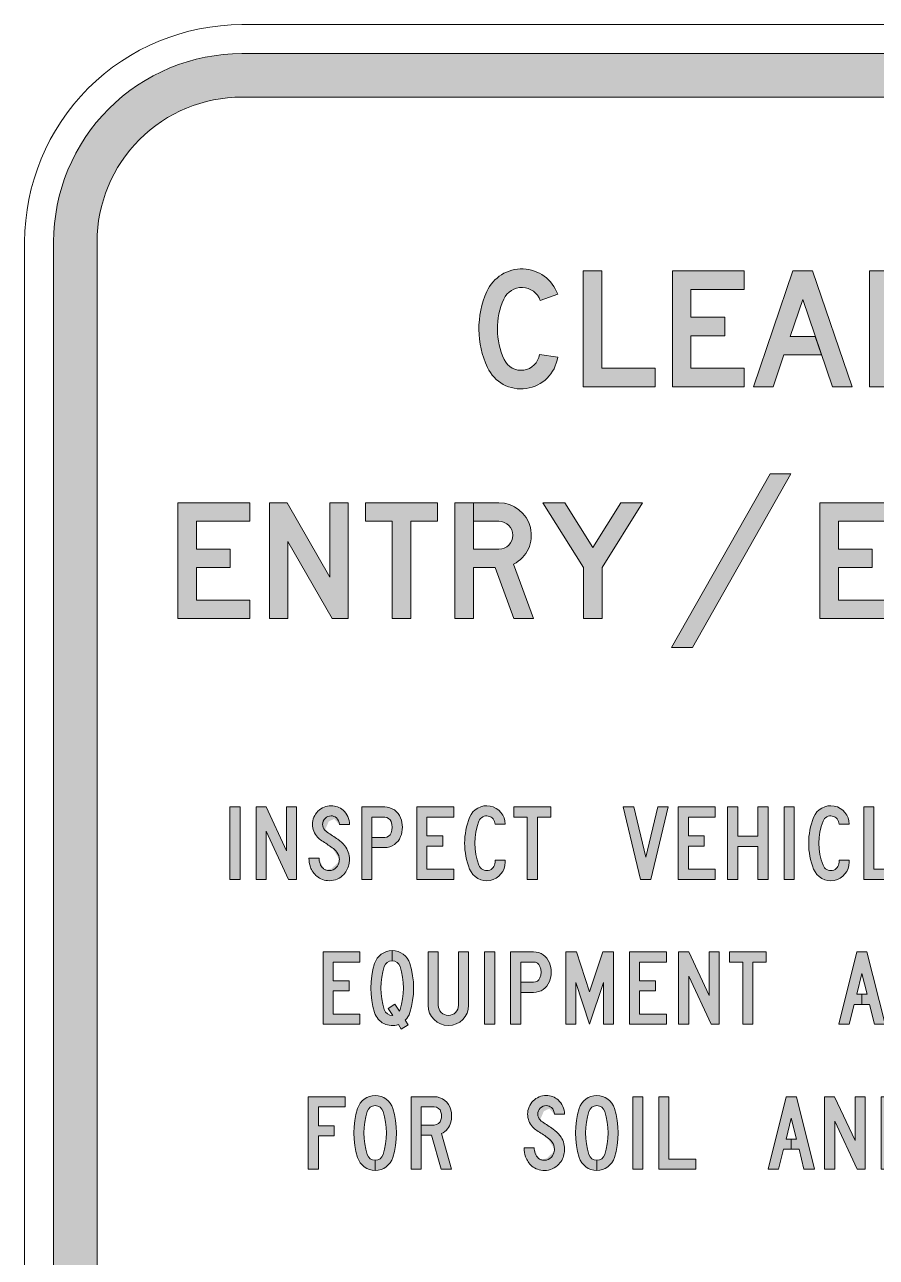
# Model space of a CAD drawing. Header units: millimetres. Extents: x 270 to 330, y -6.8 to 80.
# Drawn here: x 270 to 299.4, y 37.46 to 80 of the extents above; entities that cross this region are included whole.
import ezdxf

# ---------------------------------------------------------------- set-up
doc = ezdxf.new("R2010")
doc.units = ezdxf.units.MM
doc.layers.add('CNSTRN', color=2, linetype='Continuous')
doc.layers.add('GSBWFILL', color=7, linetype='Continuous', lineweight=0)
doc.layers.add('GSDIMS', color=7, linetype='Continuous', lineweight=0)

# ---------------------------------------------------------------- blocks, each defined once
blk = doc.blocks.new('*U232')
at = {"layer": 'GSBWFILL', "transparency": 33554687}
blk.add_hatch(color=256, dxfattribs=at).paths.add_polyline_path([(-224.85, -390), (225, -390, 0.4142136), (290, -325), (290, 325, 0.4142136), (225, 390), (-225, 390, 0.4142136), (-290, 325), (-290, -325, 0.4142136), (-225, -390), (-225, -375, -0.4142136), (-275, -325), (-275, 325, -0.4142136), (-225, 375), (225, 375, -0.4142136), (275, 325), (275, -325, -0.4142136), (225, -375), (-224.85, -375)])
at = {"layer": 'GSBWFILL', "linetype": 'Continuous', "transparency": 33554687}
for points in [[(-225, -400), (225, -400, 0.4142136), (300, -325), (300, 325, 0.4142136), (225, 400), (-225, 400, 0.4142136), (-300, 325), (-300, -325, 0.4142136), (-225, -400)], [(-224.85, -390), (225, -390, 0.4142136), (290, -325), (290, 325, 0.4142136), (225, 390), (-225, 390, 0.4142136), (-290, 325), (-290, -325, 0.4142136), (-225, -390), (-225, -375, -0.4142136), (-275, -325), (-275, 325, -0.4142136), (-225, 375), (225, 375, -0.4142136), (275, 325), (275, -325, -0.4142136), (225, -375), (-224.85, -375), (-224.85, -390)]]:
    blk.add_lwpolyline(points, format="xyb", close=True, dxfattribs=at)
blk = doc.blocks.new('*U3')
at = {"layer": 'GSBWFILL', "linetype": 'Continuous'}
blk.add_hatch(color=256, dxfattribs=at).paths.add_polyline_path([(13.7, 164.4, 0.216677), (14.6, 33.6, 0.744414), (136, 51), (104.4, 55.8, -0.744414), (43.7, 47.1, -0.216677), (42.9, 151.4, -0.674012), (105.9, 149.1), (136, 160.1, 0.674012)])
at = {"layer": 'GSBWFILL'}
blk.add_lwpolyline([(136, 51, -0.744414), (14.6, 33.6, -0.216677), (13.7, 164.4, -0.674012), (136, 160.1), (105.9, 149.1, 0.674012), (42.9, 151.4, 0.216677), (43.7, 47.1, 0.744414), (104.4, 55.8)], format="xyb", close=True, dxfattribs=at)
blk = doc.blocks.new('*U4')
at = {"layer": 'GSBWFILL', "linetype": 'Continuous'}
blk.add_hatch(color=256, dxfattribs=at).paths.add_polyline_path([(32, 32), (124, 32), (124, 0), (0, 0), (0, 200), (32, 200)])
at = {"layer": 'GSBWFILL'}
blk.add_lwpolyline([(32, 32), (124, 32), (124, 0), (0, 0), (0, 200), (32, 200)], close=True, dxfattribs=at)
blk = doc.blocks.new('*U5')
at = {"layer": 'GSBWFILL', "linetype": 'Continuous'}
blk.add_hatch(color=256, dxfattribs=at).paths.add_polyline_path([(124, 168), (32, 168), (32, 120), (90.2, 120), (90.2, 88), (32, 88), (32, 32), (124, 32), (124, 0), (0, 0), (0, 200), (124, 200)])
at = {"layer": 'GSBWFILL'}
blk.add_lwpolyline([(124, 168), (32, 168), (32, 120), (90.2, 120), (90.2, 88), (32, 88), (32, 32), (124, 32), (124, 0), (0, 0), (0, 200), (124, 200)], close=True, dxfattribs=at)
blk = doc.blocks.new('*U6')
at = {"layer": 'GSBWFILL', "linetype": 'Continuous'}
blk.add_hatch(color=256, dxfattribs=at).paths.add_polyline_path([(0, 0), (68, 200), (102, 200), (170, 0), (136.2, 0), (85, 150.6), (63.4, 87), (106.6, 87), (117.5, 55), (52.5, 55), (33.8, 0)])
at = {"layer": 'GSBWFILL'}
blk.add_lwpolyline([(0, 0), (68, 200), (102, 200), (170, 0), (136.2, 0), (85, 150.6), (63.4, 87), (106.6, 87), (117.5, 55), (52.5, 55), (33.8, 0)], close=True, dxfattribs=at)
blk = doc.blocks.new('*U7')
at = {"layer": 'GSBWFILL', "linetype": 'Continuous'}
blk.add_hatch(color=256, dxfattribs=at).paths.add_polyline_path([(32, 133), (108, 0), (136, 0), (136, 200), (104, 200), (104, 71.5), (30.6, 200), (0, 200), (0, 0), (32, 0)])
at = {"layer": 'GSBWFILL'}
blk.add_lwpolyline([(136, 0), (136, 200), (104, 200), (104, 71.5), (30.6, 200), (0, 200), (0, 0), (32, 0), (32, 133), (108, 0)], close=True, dxfattribs=at)
blk = doc.blocks.new('*U2')
at = {"layer": 'GSBWFILL', "color": 28, "true_color": 0x0a0a0a, "xscale": 0.2, "yscale": 0.2, "zscale": 0.2}
for name, p in [('*U3', (0, 0)), ('*U4', (36, 0)), ('*U5', (66.8, 0)), ('*U6', (94.8, 0)), ('*U7', (134.8, 0))]:
    blk.add_blockref(name, p, dxfattribs=at)
blk = doc.blocks.new('*U9')
at = {"layer": 'GSBWFILL', "linetype": 'Continuous'}
blk.add_hatch(color=256, dxfattribs=at).paths.add_polyline_path([(10.9, 161.5, 0.177215), (10.9, 38.5, 0.314825), (71, -3.5), (71, 28.5, -0.314825), (40.9, 49.5, -0.177215), (40.9, 150.5, -0.698925), (101.1, 150.5, -0.177215), (101.1, 49.5, -0.31474), (71, 28.5), (71, -3.5, 0.314782), (131.1, 38.5, 0.177215), (131.1, 161.5, 0.698925)])
at = {"layer": 'GSBWFILL'}
blk.add_lwpolyline([(71, -3.5, -0.314825), (10.9, 38.5, -0.177215), (10.9, 161.5, -0.698925), (131.1, 161.5, -0.177215), (131.1, 38.5, -0.314782), (71, -3.5), (71, 28.5, 0.31474), (101.1, 49.5, 0.177215), (101.1, 150.5, 0.698925), (40.9, 150.5, 0.177215), (40.9, 49.5, 0.314825), (71, 28.5)], format="xyb", close=True, dxfattribs=at)
blk = doc.blocks.new('*U10')
at = {"layer": 'GSBWFILL', "linetype": 'Continuous'}
blk.add_hatch(color=256, dxfattribs=at).paths.add_polyline_path([(32, 133), (108, 0), (136, 0), (136, 200), (104, 200), (104, 71.5), (30.6, 200), (0, 200), (0, 0), (32, 0)])
at = {"layer": 'GSBWFILL'}
blk.add_lwpolyline([(136, 0), (136, 200), (104, 200), (104, 71.5), (30.6, 200), (0, 200), (0, 0), (32, 0), (32, 133), (108, 0)], close=True, dxfattribs=at)
blk = doc.blocks.new('*U8')
at = {"layer": 'GSBWFILL', "color": 28, "true_color": 0x0a0a0a}
for name, p, xscale, yscale, zscale in [('*U9', (0, 0), 0.1999999999999994, 0.1999999999999994, 0.1999999999999994), ('*U10', (37.2, 0), 0.2, 0.2, 0.2)]:
    blk.add_blockref(name, p, dxfattribs=dict(at, xscale=xscale, yscale=yscale, zscale=zscale))
blk = doc.blocks.new('*U1')
at = {"layer": 'GSBWFILL'}
for name, p in [('*U2', (-143.2, 0)), ('*U8', (78.8, 0))]:
    blk.add_blockref(name, p, dxfattribs=at)
blk = doc.blocks.new('*U13')
at = {"layer": 'GSBWFILL', "linetype": 'Continuous'}
blk.add_hatch(color=256, dxfattribs=at).paths.add_polyline_path([(124, 168), (32, 168), (32, 120), (90.2, 120), (90.2, 88), (32, 88), (32, 32), (124, 32), (124, 0), (0, 0), (0, 200), (124, 200)])
at = {"layer": 'GSBWFILL'}
blk.add_lwpolyline([(124, 168), (32, 168), (32, 120), (90.2, 120), (90.2, 88), (32, 88), (32, 32), (124, 32), (124, 0), (0, 0), (0, 200), (124, 200)], close=True, dxfattribs=at)
blk = doc.blocks.new('*U14')
at = {"layer": 'GSBWFILL', "linetype": 'Continuous'}
blk.add_hatch(color=256, dxfattribs=at).paths.add_polyline_path([(32, 133), (108, 0), (136, 0), (136, 200), (104, 200), (104, 71.5), (30.6, 200), (0, 200), (0, 0), (32, 0)])
at = {"layer": 'GSBWFILL'}
blk.add_lwpolyline([(136, 0), (136, 200), (104, 200), (104, 71.5), (30.6, 200), (0, 200), (0, 0), (32, 0), (32, 133), (108, 0)], close=True, dxfattribs=at)
blk = doc.blocks.new('*U15')
at = {"layer": 'GSBWFILL', "linetype": 'Continuous'}
blk.add_hatch(color=256, dxfattribs=at).paths.add_polyline_path([(124, 200), (124, 168), (78, 168), (78, 0), (46, 0), (46, 168), (0, 168), (0, 200)])
at = {"layer": 'GSBWFILL'}
blk.add_lwpolyline([(124, 200), (124, 168), (78, 168), (78, 0), (46, 0), (46, 168), (0, 168), (0, 200)], close=True, dxfattribs=at)
blk = doc.blocks.new('*U16')
at = {"layer": 'GSBWFILL'}
h = blk.add_hatch(color=256, dxfattribs=at)
edge = h.paths.add_edge_path()
edge.add_line((32, 200), (32, 168))
edge.add_line((32, 168), (76, 168))
edge.add_arc((76, 144), 24, -90, 90, ccw=False)
edge.add_line((76, 120), (32, 120))
edge.add_line((32, 120), (32, 200))
edge.add_line((32, 200), (0, 200))
edge.add_line((0, 200), (0, 0))
edge.add_line((0, 0), (32, 0))
edge.add_line((32, 0), (32, 88))
edge.add_line((32, 88), (69.6, 88))
edge.add_line((69.6, 88), (101.9, 0))
edge.add_line((101.9, 0), (136, 0))
edge.add_line((136, 0), (101.4, 94.1))
edge.add_arc((76, 144), 56, 297.0278, 450)
edge.add_line((76, 200), (32, 200))
blk.add_lwpolyline([(32, 200), (32, 168), (76, 168, -1), (76, 120), (32, 120), (32, 200), (0, 200), (0, 0), (32, 0), (32, 88), (69.6, 88), (101.9, 0), (136, 0), (101.4, 94.1, 0.78814), (76, 200)], format="xyb", close=True, dxfattribs=at)
blk = doc.blocks.new('*U17')
at = {"layer": 'GSBWFILL', "linetype": 'Continuous'}
blk.add_hatch(color=256, dxfattribs=at).paths.add_polyline_path([(70, 88), (70, 0), (102, 0), (102, 88), (172, 200), (134.3, 200), (86, 122.8), (37.7, 200), (0, 200)])
at = {"layer": 'GSBWFILL'}
blk.add_lwpolyline([(70, 0), (102, 0), (102, 88), (172, 200), (134.3, 200), (86, 122.8), (37.7, 200), (0, 200), (70, 88)], close=True, dxfattribs=at)
blk = doc.blocks.new('*U12')
at = {"layer": 'CNSTRN', "color": 28, "true_color": 0x0a0a0a, "yscale": 0.2}
for name, p, xscale, zscale in [('*U13', (0, 0), 0.2, 0.2), ('*U14', (31.6, 0), 0.2, 0.2), ('*U15', (64.8, 0), 0.2, 0.2), ('*U16', (95.6, 0), 0.1999999992628091, 0.1999999992628091), ('*U17', (126, 0), 0.2, 0.2)]:
    blk.add_blockref(name, p, dxfattribs=dict(at, xscale=xscale, zscale=zscale))
blk = doc.blocks.new('*U19')
at = {"layer": 'GSBWFILL', "linetype": 'Continuous'}
blk.add_hatch(color=256, dxfattribs=at).paths.add_polyline_path([(0, -50), (36, -50), (206, 250), (170, 250)])
at = {"layer": 'GSBWFILL'}
blk.add_lwpolyline([(0, -50), (36, -50), (206, 250), (170, 250)], close=True, dxfattribs=at)
blk = doc.blocks.new('*U18')
at = {"layer": 'CNSTRN', "color": 28, "true_color": 0x0a0a0a, "xscale": 0.2, "yscale": 0.2, "zscale": 0.2}
blk.add_blockref('*U19', (0, 0), dxfattribs=at)
blk = doc.blocks.new('*U21')
at = {"layer": 'GSBWFILL', "linetype": 'Continuous'}
blk.add_hatch(color=256, dxfattribs=at).paths.add_polyline_path([(124, 168), (32, 168), (32, 120), (90.2, 120), (90.2, 88), (32, 88), (32, 32), (124, 32), (124, 0), (0, 0), (0, 200), (124, 200)])
at = {"layer": 'GSBWFILL'}
blk.add_lwpolyline([(124, 168), (32, 168), (32, 120), (90.2, 120), (90.2, 88), (32, 88), (32, 32), (124, 32), (124, 0), (0, 0), (0, 200), (124, 200)], close=True, dxfattribs=at)
blk = doc.blocks.new('*U22')
at = {"layer": 'GSBWFILL', "linetype": 'Continuous'}
blk.add_hatch(color=256, dxfattribs=at).paths.add_polyline_path([(50.2, 103.1), (0, 0), (35.6, 0), (68, 66.5), (100.4, 0), (136, 0), (85.8, 103.1), (133, 200), (97.4, 200), (68, 139.6), (38.6, 200), (3, 200)])
at = {"layer": 'GSBWFILL'}
blk.add_lwpolyline([(68, 66.5), (35.6, 0), (0, 0), (50.2, 103.1), (3, 200), (38.6, 200), (68, 139.6), (97.4, 200), (133, 200), (85.8, 103.1), (136, 0), (100.4, 0)], close=True, dxfattribs=at)
blk = doc.blocks.new('*U23')
at = {"layer": 'GSBWFILL', "linetype": 'Continuous'}
blk.add_hatch(color=256, dxfattribs=at).paths.add_polyline_path([(0, 200), (32, 200), (32, 0), (0, 0)])
at = {"layer": 'GSBWFILL'}
blk.add_lwpolyline([(0, 200), (32, 200), (32, 0), (0, 0)], close=True, dxfattribs=at)
blk = doc.blocks.new('*U24')
at = {"layer": 'GSBWFILL', "linetype": 'Continuous'}
blk.add_hatch(color=256, dxfattribs=at).paths.add_polyline_path([(124, 200), (124, 168), (78, 168), (78, 0), (46, 0), (46, 168), (0, 168), (0, 200)])
at = {"layer": 'GSBWFILL'}
blk.add_lwpolyline([(124, 200), (124, 168), (78, 168), (78, 0), (46, 0), (46, 168), (0, 168), (0, 200)], close=True, dxfattribs=at)
blk = doc.blocks.new('*U20')
at = {"layer": 'CNSTRN', "color": 28, "true_color": 0x0a0a0a, "xscale": 0.2, "yscale": 0.2, "zscale": 0.2}
for name, p in [('*U21', (0, 0)), ('*U22', (28.8, 0)), ('*U23', (62.8, 0)), ('*U24', (75.2, 0))]:
    blk.add_blockref(name, p, dxfattribs=at)
blk = doc.blocks.new('*U11')
at = {"layer": 'CNSTRN'}
for name, p in [('*U18', (-76.7, 0)), ('*U12', (-247.1, 0)), ('*U20', (-25.5, 0))]:
    blk.add_blockref(name, p, dxfattribs=at)
blk = doc.blocks.new('*U116')
at = {"layer": 'GSBWFILL', "linetype": 'Continuous'}
blk.add_hatch(color=256, dxfattribs=at).paths.add_polyline_path([(28, 92), (71.8, 92), (71.8, 120), (28, 120), (28, 172), (102, 172), (102, 200), (0, 200), (0, 0), (28, 0)])
at = {"layer": 'GSBWFILL'}
blk.add_lwpolyline([(28, 92), (71.8, 92), (71.8, 120), (28, 120), (28, 172), (102, 172), (102, 200), (0, 200), (0, 0), (28, 0)], close=True, dxfattribs=at)
blk = doc.blocks.new('*U117')
at = {"layer": 'GSBWFILL', "linetype": 'Continuous'}
blk.add_hatch(color=256, dxfattribs=at).paths.add_polyline_path([(81, 40.6, -0.328043), (59, 24.5), (59, -3.5, 0.328109), (107.7, 32.3, 0.152381), (107.7, 167.7, 0.735537), (10.3, 167.7, 0.152381), (10.3, 32.3, 0.328163), (59, -3.5), (59, 24.5, -0.328163), (37, 40.6, -0.152381), (37, 159.4, -0.735537), (81, 159.4, -0.152381)])
at = {"layer": 'GSBWFILL'}
blk.add_lwpolyline([(59, 24.5, -0.328163), (37, 40.6, -0.152381), (37, 159.4, -0.735537), (81, 159.4, -0.152381), (81, 40.6, -0.328043), (59, 24.5), (59, -3.5, 0.328109), (107.7, 32.3, 0.152381), (107.7, 167.7, 0.735537), (10.3, 167.7, 0.152381), (10.3, 32.3, 0.328163), (59, -3.5)], format="xyb", close=True, dxfattribs=at)
blk = doc.blocks.new('*U118')
at = {"layer": 'GSBWFILL', "linetype": 'Continuous'}
blk.add_hatch(color=256, dxfattribs=at).paths.add_polyline_path([(0, 0), (28, 0), (28, 172), (64.3, 172, -0.344881), (82.7, 157.6, -0.12178), (82.7, 136.4, -0.344881), (64.3, 122), (28, 122), (28, 94), (56.1, 94), (82.9, 0), (112, 0), (84, 98.3, 0.227614), (109.9, 129.7, 0.12178), (109.9, 164.3, 0.344881), (64.3, 200), (0, 200)])
at = {"layer": 'GSBWFILL'}
blk.add_lwpolyline([(64.3, 122, 0.344881), (82.7, 136.4, 0.12178), (82.7, 157.6, 0.344881), (64.3, 172), (28, 172), (28, 0), (0, 0), (0, 200), (64.3, 200, -0.344881), (109.9, 164.3, -0.12178), (109.9, 129.7, -0.227614), (84, 98.3), (112, 0), (82.9, 0), (56.1, 94), (28, 94), (28, 122)], format="xyb", close=True, dxfattribs=at)
blk = doc.blocks.new('*U115')
at = {"layer": 'GSBWFILL', "color": 28, "true_color": 0x0a0a0a, "xscale": 0.125, "yscale": 0.125, "zscale": 0.125}
for name, p in [('*U116', (0, 0)), ('*U117', (15.75, 0)), ('*U118', (35.5, 0))]:
    blk.add_blockref(name, p, dxfattribs=at)
blk = doc.blocks.new('*U120')
at = {"layer": 'GSBWFILL'}
h = blk.add_hatch(color=256, dxfattribs=at)
edge = h.paths.add_edge_path()
edge.add_arc((-588.5, -858.1), 1149.1, 55.3909, 57.1046, ccw=False)
edge.add_arc((31.2, 39.9), 58.1, 37.8845, 55.3909, ccw=False)
edge.add_arc((51.1, 55.3), 32.9, 0, 37.8845, ccw=False)
edge.add_arc((45.4, 55.3), 38.6, 350.8629, 360, ccw=False)
edge.add_arc((52.5, 54.2), 31.4, 317.2967, 350.8629, ccw=False)
edge.add_arc((56.4, 50.6), 26.1, 270, 317.2967, ccw=False)
edge.add_arc((56.4, 55), 30.5, 251.079, 270, ccw=False)
edge.add_arc((52.9, 44.9), 19.8, 229.3133, 251.079, ccw=False)
edge.add_arc((61.1, 54.4), 32.4, 199.4306, 229.3133, ccw=False)
edge.add_arc((73.8, 58.9), 45.8, 180.0011, 199.4303, ccw=False)
edge.add_line((28, 58.9), (0, 58.9))
edge.add_arc((73.8, 58.9), 73.8, 180.0007, 199.4304)
edge.add_arc((61.1, 54.4), 60.4, 199.4306, 229.3133)
edge.add_arc((52.9, 44.9), 47.8, 229.3133, 251.079)
edge.add_arc((56.4, 55), 58.5, 251.079, 270)
edge.add_arc((56.4, 50.6), 54.1, 270, 317.2967)
edge.add_arc((52.5, 54.2), 59.4, 317.2967, 350.8629)
edge.add_arc((45.4, 55.3), 66.6, 350.8629, 360)
edge.add_arc((51.1, 55.3), 60.9, 360, 397.8845)
edge.add_arc((31.2, 39.9), 86.1, 37.8845, 55.3909)
edge.add_arc((-588.5, -858.1), 1177.1, 55.3909, 57.1046)
edge.add_arc((70, 159.9), 35.3, 223.0176, 237.1046, ccw=False)
edge.add_arc((61.5, 152), 23.6, 180, 223.0176, ccw=False)
edge.add_arc((61.4, 152), 23.5, 89.9999, 180, ccw=False)
edge.add_arc((61.4, 153.7), 21.8, 48.6785, 90, ccw=False)
edge.add_arc((59.7, 151.8), 24.3, 0, 48.6785, ccw=False)
edge.add_line((84, 151.8), (112, 151.8))
edge.add_arc((59.7, 151.8), 52.3, 0, 48.6785)
edge.add_arc((61.4, 153.7), 49.8, 48.6785, 90)
edge.add_arc((61.4, 152), 51.5, 89.9999, 180)
edge.add_arc((61.5, 152), 51.6, 180, 223.0176)
edge.add_arc((70, 159.9), 63.3, 223.0176, 237.1046)
blk.add_lwpolyline([(35.6, 106.8, -0.007478), (64.2, 87.7, -0.076535), (77.1, 75.6, -0.166825), (84, 55.3, -0.039889), (83.5, 49.2, -0.147516), (75.6, 32.9, -0.209351), (56.4, 24.5, -0.082747), (46.5, 26.1, -0.095257), (40, 29.9, -0.131132), (30.6, 43.6, -0.084979), (28, 58.9), (0, 58.9, 0.084982), (4.2, 34.3, 0.131132), (21.8, 8.6, 0.095257), (37.4, -0.3, 0.082747), (56.4, -3.5, 0.209351), (96.2, 13.9, 0.147516), (111.2, 44.8, 0.039889), (112, 55.3, 0.166825), (99.2, 92.8, 0.076535), (80.1, 110.8, 0.007478), (50.8, 130.3, -0.061544), (44.2, 135.9, -0.189935), (37.9, 152, -0.414214), (61.4, 175.5, -0.182279), (75.7, 170.1, -0.215653), (84, 151.8), (112, 151.8, 0.215653), (94.2, 191.1, 0.182279), (61.4, 203.5, 0.414214), (9.9, 152, 0.189935), (23.7, 116.8, 0.061544)], format="xyb", close=True, dxfattribs=at)
blk = doc.blocks.new('*U121')
at = {"layer": 'GSBWFILL', "linetype": 'Continuous'}
blk.add_hatch(color=256, dxfattribs=at).paths.add_polyline_path([(81, 40.6, -0.328043), (59, 24.5), (59, -3.5, 0.328109), (107.7, 32.3, 0.152381), (107.7, 167.7, 0.735537), (10.3, 167.7, 0.152381), (10.3, 32.3, 0.328163), (59, -3.5), (59, 24.5, -0.328163), (37, 40.6, -0.152381), (37, 159.4, -0.735537), (81, 159.4, -0.152381)])
at = {"layer": 'GSBWFILL'}
blk.add_lwpolyline([(59, 24.5, -0.328163), (37, 40.6, -0.152381), (37, 159.4, -0.735537), (81, 159.4, -0.152381), (81, 40.6, -0.328043), (59, 24.5), (59, -3.5, 0.328109), (107.7, 32.3, 0.152381), (107.7, 167.7, 0.735537), (10.3, 167.7, 0.152381), (10.3, 32.3, 0.328163), (59, -3.5)], format="xyb", close=True, dxfattribs=at)
blk = doc.blocks.new('*U122')
at = {"layer": 'GSBWFILL', "linetype": 'Continuous'}
blk.add_hatch(color=256, dxfattribs=at).paths.add_polyline_path([(0, 200), (28, 200), (28, 0), (0, 0)])
at = {"layer": 'GSBWFILL'}
blk.add_lwpolyline([(0, 200), (28, 200), (28, 0), (0, 0)], close=True, dxfattribs=at)
blk = doc.blocks.new('*U123')
at = {"layer": 'GSBWFILL', "linetype": 'Continuous'}
blk.add_hatch(color=256, dxfattribs=at).paths.add_polyline_path([(0, 200), (28, 200), (28, 28), (102, 28), (102, 0), (0, 0)])
at = {"layer": 'GSBWFILL'}
blk.add_lwpolyline([(0, 200), (28, 200), (28, 28), (102, 28), (102, 0), (0, 0)], close=True, dxfattribs=at)
blk = doc.blocks.new('*U119')
at = {"layer": 'GSBWFILL', "color": 28, "true_color": 0x0a0a0a, "yscale": 0.125}
for name, p, xscale, zscale in [('*U120', (0, 0), 0.1249999695103913, 0.1249999695103913), ('*U121', (17.75, 0), 0.125, 0.125), ('*U122', (37.5, 0), 0.125, 0.125), ('*U123', (46.5, 0), 0.125, 0.125)]:
    blk.add_blockref(name, p, dxfattribs=dict(at, xscale=xscale, zscale=zscale))
blk = doc.blocks.new('*U125')
at = {"layer": 'GSBWFILL', "linetype": 'Continuous'}
blk.add_hatch(color=256, dxfattribs=at).paths.add_polyline_path([(64, 140.6), (78.4, 83), (64, 83), (64, 55), (85.4, 55), (99.1, 0), (128, 0), (78, 200), (50, 200), (0, 0), (28.9, 0), (42.6, 55), (64, 55), (64, 83), (49.6, 83)])
at = {"layer": 'GSBWFILL'}
blk.add_lwpolyline([(64, 83), (49.6, 83), (64, 140.6), (78.4, 83), (64, 83), (64, 55), (85.4, 55), (99.1, 0), (128, 0), (78, 200), (50, 200), (0, 0), (28.9, 0), (42.6, 55), (64, 55)], close=True, dxfattribs=at)
blk = doc.blocks.new('*U126')
at = {"layer": 'GSBWFILL', "linetype": 'Continuous'}
blk.add_hatch(color=256, dxfattribs=at).paths.add_polyline_path([(28, 133), (90, 0), (112, 0), (112, 200), (84, 200), (84, 79.1), (27.7, 200), (0, 200), (0, 0), (28, 0)])
at = {"layer": 'GSBWFILL'}
blk.add_lwpolyline([(90, 0), (112, 0), (112, 200), (84, 200), (84, 79.1), (27.7, 200), (0, 200), (0, 0), (28, 0), (28, 133)], close=True, dxfattribs=at)
blk = doc.blocks.new('*U127')
at = {"layer": 'GSBWFILL', "linetype": 'Continuous'}
blk.add_hatch(color=256, dxfattribs=at).paths.add_polyline_path([(28, 172), (50.9, 172, -0.348682), (78.2, 150.4, -0.114899), (78.2, 49.6, -0.348682), (50.9, 28), (28, 28), (28, 0), (50.9, 0, 0.348682), (105.5, 43.3, 0.114899), (105.5, 156.7, 0.348682), (50.9, 200), (0, 200), (0, 0), (28, 0)])
at = {"layer": 'GSBWFILL'}
blk.add_lwpolyline([(28, 28), (28, 0), (50.9, 0, 0.348682), (105.5, 43.3, 0.114899), (105.5, 156.7, 0.348682), (50.9, 200), (0, 200), (0, 0), (28, 0), (28, 172), (50.9, 172, -0.348682), (78.2, 150.4, -0.114899), (78.2, 49.6, -0.348682), (50.9, 28)], format="xyb", close=True, dxfattribs=at)
blk = doc.blocks.new('*U124')
at = {"layer": 'GSBWFILL', "color": 28, "true_color": 0x0a0a0a}
for name, p, xscale, yscale, zscale in [('*U125', (0, 0), 0.125, 0.125, 0.125), ('*U126', (19.5, 0), 0.125, 0.125, 0.125), ('*U127', (39, 0), 0.125000000000001, 0.125000000000001, 0.125000000000001)]:
    blk.add_blockref(name, p, dxfattribs=dict(at, xscale=xscale, yscale=yscale, zscale=zscale))
blk = doc.blocks.new('*U114')
at = {"layer": 'GSBWFILL'}
for name, p in [('*U115', (-202.125, 0)), ('*U119', (-127.625, 0)), ('*U124', (-43.375, 0))]:
    blk.add_blockref(name, p, dxfattribs=at)
blk = doc.blocks.new('*U180')
at = {"layer": 'GSBWFILL', "linetype": 'Continuous'}
blk.add_hatch(color=256, dxfattribs=at).paths.add_polyline_path([(0, 200), (28, 200), (28, 0), (0, 0)])
at = {"layer": 'GSBWFILL'}
blk.add_lwpolyline([(0, 200), (28, 200), (28, 0), (0, 0)], close=True, dxfattribs=at)
blk = doc.blocks.new('*U181')
at = {"layer": 'GSBWFILL', "linetype": 'Continuous'}
blk.add_hatch(color=256, dxfattribs=at).paths.add_polyline_path([(28, 133), (90, 0), (112, 0), (112, 200), (84, 200), (84, 79.1), (27.7, 200), (0, 200), (0, 0), (28, 0)])
at = {"layer": 'GSBWFILL'}
blk.add_lwpolyline([(90, 0), (112, 0), (112, 200), (84, 200), (84, 79.1), (27.7, 200), (0, 200), (0, 0), (28, 0), (28, 133)], close=True, dxfattribs=at)
blk = doc.blocks.new('*U182')
at = {"layer": 'GSBWFILL'}
h = blk.add_hatch(color=256, dxfattribs=at)
edge = h.paths.add_edge_path()
edge.add_arc((-588.5, -858.1), 1149.1, 55.3909, 57.1046, ccw=False)
edge.add_arc((31.2, 39.9), 58.1, 37.8845, 55.3909, ccw=False)
edge.add_arc((51.1, 55.3), 32.9, 0, 37.8845, ccw=False)
edge.add_arc((45.4, 55.3), 38.6, 350.8629, 360, ccw=False)
edge.add_arc((52.5, 54.2), 31.4, 317.2967, 350.8629, ccw=False)
edge.add_arc((56.4, 50.6), 26.1, 270, 317.2967, ccw=False)
edge.add_arc((56.4, 55), 30.5, 251.079, 270, ccw=False)
edge.add_arc((52.9, 44.9), 19.8, 229.3133, 251.079, ccw=False)
edge.add_arc((61.1, 54.4), 32.4, 199.4306, 229.3133, ccw=False)
edge.add_arc((73.8, 58.9), 45.8, 180.0011, 199.4303, ccw=False)
edge.add_line((28, 58.9), (0, 58.9))
edge.add_arc((73.8, 58.9), 73.8, 180.0007, 199.4304)
edge.add_arc((61.1, 54.4), 60.4, 199.4306, 229.3133)
edge.add_arc((52.9, 44.9), 47.8, 229.3133, 251.079)
edge.add_arc((56.4, 55), 58.5, 251.079, 270)
edge.add_arc((56.4, 50.6), 54.1, 270, 317.2967)
edge.add_arc((52.5, 54.2), 59.4, 317.2967, 350.8629)
edge.add_arc((45.4, 55.3), 66.6, 350.8629, 360)
edge.add_arc((51.1, 55.3), 60.9, 360, 397.8845)
edge.add_arc((31.2, 39.9), 86.1, 37.8845, 55.3909)
edge.add_arc((-588.5, -858.1), 1177.1, 55.3909, 57.1046)
edge.add_arc((70, 159.9), 35.3, 223.0176, 237.1046, ccw=False)
edge.add_arc((61.5, 152), 23.6, 180, 223.0176, ccw=False)
edge.add_arc((61.4, 152), 23.5, 89.9999, 180, ccw=False)
edge.add_arc((61.4, 153.7), 21.8, 48.6785, 90, ccw=False)
edge.add_arc((59.7, 151.8), 24.3, 0, 48.6785, ccw=False)
edge.add_line((84, 151.8), (112, 151.8))
edge.add_arc((59.7, 151.8), 52.3, 0, 48.6785)
edge.add_arc((61.4, 153.7), 49.8, 48.6785, 90)
edge.add_arc((61.4, 152), 51.5, 89.9999, 180)
edge.add_arc((61.5, 152), 51.6, 180, 223.0176)
edge.add_arc((70, 159.9), 63.3, 223.0176, 237.1046)
blk.add_lwpolyline([(35.6, 106.8, -0.007478), (64.2, 87.7, -0.076535), (77.1, 75.6, -0.166825), (84, 55.3, -0.039889), (83.5, 49.2, -0.147516), (75.6, 32.9, -0.209351), (56.4, 24.5, -0.082747), (46.5, 26.1, -0.095257), (40, 29.9, -0.131132), (30.6, 43.6, -0.084979), (28, 58.9), (0, 58.9, 0.084982), (4.2, 34.3, 0.131132), (21.8, 8.6, 0.095257), (37.4, -0.3, 0.082747), (56.4, -3.5, 0.209351), (96.2, 13.9, 0.147516), (111.2, 44.8, 0.039889), (112, 55.3, 0.166825), (99.2, 92.8, 0.076535), (80.1, 110.8, 0.007478), (50.8, 130.3, -0.061544), (44.2, 135.9, -0.189935), (37.9, 152, -0.414214), (61.4, 175.5, -0.182279), (75.7, 170.1, -0.215653), (84, 151.8), (112, 151.8, 0.215653), (94.2, 191.1, 0.182279), (61.4, 203.5, 0.414214), (9.9, 152, 0.189935), (23.7, 116.8, 0.061544)], format="xyb", close=True, dxfattribs=at)
blk = doc.blocks.new('*U183')
at = {"layer": 'GSBWFILL', "linetype": 'Continuous'}
blk.add_hatch(color=256, dxfattribs=at).paths.add_polyline_path([(63.3, 172, -0.310029), (81, 159.8, -0.186244), (81, 128.2, -0.310029), (63.3, 116), (28, 116), (28, 88), (63.3, 88, 0.310029), (107.2, 118.1, 0.186244), (107.2, 169.9, 0.310029), (63.3, 200), (0, 200), (0, 0), (28, 0), (28, 172)])
at = {"layer": 'GSBWFILL'}
blk.add_lwpolyline([(63.3, 116), (28, 116), (28, 88), (63.3, 88, 0.310029), (107.2, 118.1, 0.186244), (107.2, 169.9, 0.310029), (63.3, 200), (0, 200), (0, 0), (28, 0), (28, 172), (63.3, 172, -0.310029), (81, 159.8, -0.186244), (81, 128.2, -0.310029)], format="xyb", close=True, dxfattribs=at)
blk = doc.blocks.new('*U184')
at = {"layer": 'GSBWFILL', "linetype": 'Continuous'}
blk.add_hatch(color=256, dxfattribs=at).paths.add_polyline_path([(28, 28), (28, 92), (71.8, 92), (71.8, 120), (28, 120), (28, 172), (102, 172), (102, 200), (0, 200), (0, 0), (102, 0), (102, 28)])
at = {"layer": 'GSBWFILL'}
blk.add_lwpolyline([(28, 28), (28, 92), (71.8, 92), (71.8, 120), (28, 120), (28, 172), (102, 172), (102, 200), (0, 200), (0, 0), (102, 0), (102, 28)], close=True, dxfattribs=at)
blk = doc.blocks.new('*U185')
at = {"layer": 'GSBWFILL', "linetype": 'Continuous'}
blk.add_hatch(color=256, dxfattribs=at).paths.add_polyline_path([(13.6, 171.2, 0.190476), (13.6, 28.8, 0.827503), (112, 47.5), (112, 53), (84, 53), (84, 47.5, -0.827503), (39.6, 39, -0.190476), (39.6, 161, -0.827503), (84, 152.5), (112, 152.5, 0.827503)])
at = {"layer": 'GSBWFILL'}
blk.add_lwpolyline([(84, 47.5, -0.827503), (39.6, 39, -0.190476), (39.6, 161, -0.827503), (84, 152.5), (112, 152.5, 0.827503), (13.6, 171.2, 0.190476), (13.6, 28.8, 0.827503), (112, 47.5), (112, 53), (84, 53)], format="xyb", close=True, dxfattribs=at)
blk = doc.blocks.new('*U186')
at = {"layer": 'GSBWFILL', "linetype": 'Continuous'}
blk.add_hatch(color=256, dxfattribs=at).paths.add_polyline_path([(37, 172), (0, 172), (0, 200), (102, 200), (102, 172), (65, 172), (65, 0), (37, 0)])
at = {"layer": 'GSBWFILL'}
blk.add_lwpolyline([(37, 172), (0, 172), (0, 200), (102, 200), (102, 172), (65, 172), (65, 0), (37, 0)], close=True, dxfattribs=at)
blk = doc.blocks.new('*U179')
at = {"layer": 'GSBWFILL', "color": 28, "true_color": 0x0a0a0a, "yscale": 0.125}
for name, p, xscale, zscale in [('*U180', (0, 0), 0.125, 0.125), ('*U181', (9, 0), 0.125, 0.125), ('*U182', (27.25, 0), 0.1249999695103913, 0.1249999695103913), ('*U183', (45.5, 0), 0.125, 0.125), ('*U184', (64.5, 0), 0.125, 0.125), ('*U185', (81, 0), 0.125, 0.125), ('*U186', (98, 0), 0.125, 0.125)]:
    blk.add_blockref(name, p, dxfattribs=dict(at, xscale=xscale, zscale=zscale))
blk = doc.blocks.new('*U188')
at = {"layer": 'GSBWFILL', "linetype": 'Continuous'}
blk.add_hatch(color=256, dxfattribs=at).paths.add_polyline_path([(0, 200), (28.8, 200), (62, 61.6), (95.2, 200), (124, 200), (76, 0), (48, 0)])
at = {"layer": 'GSBWFILL'}
blk.add_lwpolyline([(0, 200), (28.8, 200), (62, 61.6), (95.2, 200), (124, 200), (76, 0), (48, 0)], close=True, dxfattribs=at)
blk = doc.blocks.new('*U189')
at = {"layer": 'GSBWFILL', "linetype": 'Continuous'}
blk.add_hatch(color=256, dxfattribs=at).paths.add_polyline_path([(28, 28), (28, 92), (71.8, 92), (71.8, 120), (28, 120), (28, 172), (102, 172), (102, 200), (0, 200), (0, 0), (102, 0), (102, 28)])
at = {"layer": 'GSBWFILL'}
blk.add_lwpolyline([(28, 28), (28, 92), (71.8, 92), (71.8, 120), (28, 120), (28, 172), (102, 172), (102, 200), (0, 200), (0, 0), (102, 0), (102, 28)], close=True, dxfattribs=at)
blk = doc.blocks.new('*U190')
at = {"layer": 'GSBWFILL', "linetype": 'Continuous'}
blk.add_hatch(color=256, dxfattribs=at).paths.add_polyline_path([(84, 119), (28, 119), (28, 200), (0, 200), (0, 0), (28, 0), (28, 91), (84, 91), (84, 0), (112, 0), (112, 200), (84, 200)])
at = {"layer": 'GSBWFILL'}
blk.add_lwpolyline([(0, 200), (28, 200), (28, 119), (84, 119), (84, 200), (112, 200), (112, 0), (84, 0), (84, 91), (28, 91), (28, 0), (0, 0)], close=True, dxfattribs=at)
blk = doc.blocks.new('*U191')
at = {"layer": 'GSBWFILL', "linetype": 'Continuous'}
blk.add_hatch(color=256, dxfattribs=at).paths.add_polyline_path([(0, 200), (28, 200), (28, 0), (0, 0)])
at = {"layer": 'GSBWFILL'}
blk.add_lwpolyline([(0, 200), (28, 200), (28, 0), (0, 0)], close=True, dxfattribs=at)
blk = doc.blocks.new('*U192')
at = {"layer": 'GSBWFILL', "linetype": 'Continuous'}
blk.add_hatch(color=256, dxfattribs=at).paths.add_polyline_path([(13.6, 171.2, 0.190476), (13.6, 28.8, 0.827503), (112, 47.5), (112, 53), (84, 53), (84, 47.5, -0.827503), (39.6, 39, -0.190476), (39.6, 161, -0.827503), (84, 152.5), (112, 152.5, 0.827503)])
at = {"layer": 'GSBWFILL'}
blk.add_lwpolyline([(84, 47.5, -0.827503), (39.6, 39, -0.190476), (39.6, 161, -0.827503), (84, 152.5), (112, 152.5, 0.827503), (13.6, 171.2, 0.190476), (13.6, 28.8, 0.827503), (112, 47.5), (112, 53), (84, 53)], format="xyb", close=True, dxfattribs=at)
blk = doc.blocks.new('*U193')
at = {"layer": 'GSBWFILL', "linetype": 'Continuous'}
blk.add_hatch(color=256, dxfattribs=at).paths.add_polyline_path([(0, 200), (28, 200), (28, 28), (102, 28), (102, 0), (0, 0)])
at = {"layer": 'GSBWFILL'}
blk.add_lwpolyline([(0, 200), (28, 200), (28, 28), (102, 28), (102, 0), (0, 0)], close=True, dxfattribs=at)
blk = doc.blocks.new('*U194')
at = {"layer": 'GSBWFILL', "linetype": 'Continuous'}
blk.add_hatch(color=256, dxfattribs=at).paths.add_polyline_path([(28, 28), (28, 92), (71.8, 92), (71.8, 120), (28, 120), (28, 172), (102, 172), (102, 200), (0, 200), (0, 0), (102, 0), (102, 28)])
at = {"layer": 'GSBWFILL'}
blk.add_lwpolyline([(28, 28), (28, 92), (71.8, 92), (71.8, 120), (28, 120), (28, 172), (102, 172), (102, 200), (0, 200), (0, 0), (102, 0), (102, 28)], close=True, dxfattribs=at)
blk = doc.blocks.new('*U195')
at = {"layer": 'GSBWFILL'}
h = blk.add_hatch(color=256, dxfattribs=at)
edge = h.paths.add_edge_path()
edge.add_arc((-588.5, -858.1), 1149.1, 55.3909, 57.1046, ccw=False)
edge.add_arc((31.2, 39.9), 58.1, 37.8845, 55.3909, ccw=False)
edge.add_arc((51.1, 55.3), 32.9, 0, 37.8845, ccw=False)
edge.add_arc((45.4, 55.3), 38.6, 350.8629, 360, ccw=False)
edge.add_arc((52.5, 54.2), 31.4, 317.2967, 350.8629, ccw=False)
edge.add_arc((56.4, 50.6), 26.1, 270, 317.2967, ccw=False)
edge.add_arc((56.4, 55), 30.5, 251.079, 270, ccw=False)
edge.add_arc((52.9, 44.9), 19.8, 229.3133, 251.079, ccw=False)
edge.add_arc((61.1, 54.4), 32.4, 199.4306, 229.3133, ccw=False)
edge.add_arc((73.8, 58.9), 45.8, 180.0011, 199.4303, ccw=False)
edge.add_line((28, 58.9), (0, 58.9))
edge.add_arc((73.8, 58.9), 73.8, 180.0007, 199.4304)
edge.add_arc((61.1, 54.4), 60.4, 199.4306, 229.3133)
edge.add_arc((52.9, 44.9), 47.8, 229.3133, 251.079)
edge.add_arc((56.4, 55), 58.5, 251.079, 270)
edge.add_arc((56.4, 50.6), 54.1, 270, 317.2967)
edge.add_arc((52.5, 54.2), 59.4, 317.2967, 350.8629)
edge.add_arc((45.4, 55.3), 66.6, 350.8629, 360)
edge.add_arc((51.1, 55.3), 60.9, 360, 397.8845)
edge.add_arc((31.2, 39.9), 86.1, 37.8845, 55.3909)
edge.add_arc((-588.5, -858.1), 1177.1, 55.3909, 57.1046)
edge.add_arc((70, 159.9), 35.3, 223.0176, 237.1046, ccw=False)
edge.add_arc((61.5, 152), 23.6, 180, 223.0176, ccw=False)
edge.add_arc((61.4, 152), 23.5, 89.9999, 180, ccw=False)
edge.add_arc((61.4, 153.7), 21.8, 48.6785, 90, ccw=False)
edge.add_arc((59.7, 151.8), 24.3, 0, 48.6785, ccw=False)
edge.add_line((84, 151.8), (112, 151.8))
edge.add_arc((59.7, 151.8), 52.3, 0, 48.6785)
edge.add_arc((61.4, 153.7), 49.8, 48.6785, 90)
edge.add_arc((61.4, 152), 51.5, 89.9999, 180)
edge.add_arc((61.5, 152), 51.6, 180, 223.0176)
edge.add_arc((70, 159.9), 63.3, 223.0176, 237.1046)
blk.add_lwpolyline([(35.6, 106.8, -0.007478), (64.2, 87.7, -0.076535), (77.1, 75.6, -0.166825), (84, 55.3, -0.039889), (83.5, 49.2, -0.147516), (75.6, 32.9, -0.209351), (56.4, 24.5, -0.082747), (46.5, 26.1, -0.095257), (40, 29.9, -0.131132), (30.6, 43.6, -0.084979), (28, 58.9), (0, 58.9, 0.084982), (4.2, 34.3, 0.131132), (21.8, 8.6, 0.095257), (37.4, -0.3, 0.082747), (56.4, -3.5, 0.209351), (96.2, 13.9, 0.147516), (111.2, 44.8, 0.039889), (112, 55.3, 0.166825), (99.2, 92.8, 0.076535), (80.1, 110.8, 0.007478), (50.8, 130.3, -0.061544), (44.2, 135.9, -0.189935), (37.9, 152, -0.414214), (61.4, 175.5, -0.182279), (75.7, 170.1, -0.215653), (84, 151.8), (112, 151.8, 0.215653), (94.2, 191.1, 0.182279), (61.4, 203.5, 0.414214), (9.9, 152, 0.189935), (23.7, 116.8, 0.061544)], format="xyb", close=True, dxfattribs=at)
blk = doc.blocks.new('*U196')
at = {"layer": 'GSBWFILL', "linetype": 'Continuous'}
h = blk.add_hatch(color=256, dxfattribs=at)
edge = h.paths.add_edge_path()
edge.add_arc((13.9, 12), 14.1, 204.5258, 252.3437)
edge.add_arc((17.1, 24.6), 27, 254.0309, 272.2356)
edge.add_arc((-8.7, 6.6), 28.2, 322.9943, 341.3793, ccw=False)
edge.add_arc((-34.7, 24.4), 59.7, 315.0409, 324.43, ccw=False)
edge.add_line((7.6, -17.8), (16, -24.1))
edge.add_arc((-14, 10.5), 45.8, 310.8737, 323.131)
edge.add_arc((-16, 12), 48.4, 323.131, 346.4922)
edge.add_arc((-36.1, 12.4), 68.1, 350.1714, 360)
edge.add_arc((16, 12.4), 16, 0, 180)
edge.add_arc((17.8, 12.4), 17.8, 180, 200.2478)
at = {"layer": 'GSBWFILL'}
blk.add_lwpolyline([(1.1, 6.2, 0.211726), (9.6, -1.4, 0.0796), (18.1, -2.4, -0.080392), (13.9, -10.4, -0.040991), (7.6, -17.8), (16, -24.1, 0.053534), (22.7, -17, 0.102287), (31, 0.7, 0.042912), (32, 12.4, 1), (0, 12.4, 0.088578)], format="xyb", close=True, dxfattribs=at)
blk = doc.blocks.new('*U187')
at = {"layer": 'GSBWFILL', "color": 28, "true_color": 0x0a0a0a, "yscale": 0.125}
for name, p, xscale, zscale in [('*U188', (0, 0), 0.125, 0.125), ('*U189', (19, 0), 0.125, 0.125), ('*U190', (36, 0), 0.125, 0.125), ('*U191', (55.5, 0), 0.125, 0.125), ('*U192', (64, 0), 0.125, 0.125), ('*U193', (83, 0), 0.125, 0.125), ('*U194', (99.25, 0), 0.125, 0.125), ('*U195', (115, 0), 0.1249999695103913, 0.1249999695103913), ('*U196', (131.5, 0), 0.125, 0.125)]:
    blk.add_blockref(name, p, dxfattribs=dict(at, xscale=xscale, zscale=zscale))
blk = doc.blocks.new('*U178')
at = {"layer": 'GSBWFILL'}
for name, p in [('*U179', (-229.125, 0)), ('*U187', (-93.375, 0))]:
    blk.add_blockref(name, p, dxfattribs=at)
blk = doc.blocks.new('*U210')
at = {"layer": 'GSBWFILL', "linetype": 'Continuous'}
blk.add_hatch(color=256, dxfattribs=at).paths.add_polyline_path([(28, 28), (28, 92), (71.8, 92), (71.8, 120), (28, 120), (28, 172), (102, 172), (102, 200), (0, 200), (0, 0), (102, 0), (102, 28)])
at = {"layer": 'GSBWFILL'}
blk.add_lwpolyline([(28, 28), (28, 92), (71.8, 92), (71.8, 120), (28, 120), (28, 172), (102, 172), (102, 200), (0, 200), (0, 0), (102, 0), (102, 28)], close=True, dxfattribs=at)
blk = doc.blocks.new('*U211')
at = {"layer": 'GSBWFILL', "linetype": 'Continuous'}
blk.add_hatch(color=256, dxfattribs=at).paths.add_polyline_path([(81, 40.6, -0.053736), (79, 36.1), (66.6, 55.7), (48, 44), (60.3, 24.5, -0.34381), (37, 40.6, -0.152381), (37, 159.4, -0.328163), (59, 175.5), (59, 203.5, 0.328163), (10.3, 167.7, 0.152381), (10.3, 32.3, 0.426003), (76.1, -0.5), (84, -13), (102.6, -1.3), (94.8, 11.1, 0.123383), (107.7, 32.3, 0.152381), (107.7, 167.7, 0.328109), (59, 203.5), (59, 175.5, -0.328043), (81, 159.4, -0.152381)])
at = {"layer": 'GSBWFILL'}
blk.add_lwpolyline([(59, 175.5, -0.328043), (81, 159.4, -0.152381), (81, 40.6, -0.053736), (79, 36.1), (66.6, 55.7), (48, 44), (60.3, 24.5, -0.34381), (37, 40.6, -0.152381), (37, 159.4, -0.328163), (59, 175.5), (59, 203.5, 0.328163), (10.3, 167.7, 0.152381), (10.3, 32.3, 0.426003), (76.1, -0.5), (84, -13), (102.6, -1.3), (94.8, 11.1, 0.123383), (107.7, 32.3, 0.152381), (107.7, 167.7, 0.328109), (59, 203.5)], format="xyb", close=True, dxfattribs=at)
blk = doc.blocks.new('*U212')
at = {"layer": 'GSBWFILL', "linetype": 'Continuous'}
blk.add_hatch(color=256, dxfattribs=at).paths.add_polyline_path([(28, 200), (0, 200), (0, 52.5, 1), (112, 52.5), (112, 200), (84, 200), (84, 52.5, -1), (28, 52.5)])
at = {"layer": 'GSBWFILL'}
blk.add_lwpolyline([(28, 200), (28, 52.5, 1), (84, 52.5), (84, 200), (112, 200), (112, 52.5, -1), (0, 52.5), (0, 200)], format="xyb", close=True, dxfattribs=at)
blk = doc.blocks.new('*U213')
at = {"layer": 'GSBWFILL', "linetype": 'Continuous'}
blk.add_hatch(color=256, dxfattribs=at).paths.add_polyline_path([(0, 200), (28, 200), (28, 0), (0, 0)])
at = {"layer": 'GSBWFILL'}
blk.add_lwpolyline([(0, 200), (28, 200), (28, 0), (0, 0)], close=True, dxfattribs=at)
blk = doc.blocks.new('*U214')
at = {"layer": 'GSBWFILL', "linetype": 'Continuous'}
blk.add_hatch(color=256, dxfattribs=at).paths.add_polyline_path([(63.3, 172, -0.310029), (81, 159.8, -0.186244), (81, 128.2, -0.310029), (63.3, 116), (28, 116), (28, 88), (63.3, 88, 0.310029), (107.2, 118.1, 0.186244), (107.2, 169.9, 0.310029), (63.3, 200), (0, 200), (0, 0), (28, 0), (28, 172)])
at = {"layer": 'GSBWFILL'}
blk.add_lwpolyline([(63.3, 116), (28, 116), (28, 88), (63.3, 88, 0.310029), (107.2, 118.1, 0.186244), (107.2, 169.9, 0.310029), (63.3, 200), (0, 200), (0, 0), (28, 0), (28, 172), (63.3, 172, -0.310029), (81, 159.8, -0.186244), (81, 128.2, -0.310029)], format="xyb", close=True, dxfattribs=at)
blk = doc.blocks.new('*U215')
at = {"layer": 'GSBWFILL', "linetype": 'Continuous'}
blk.add_hatch(color=256, dxfattribs=at).paths.add_polyline_path([(66, 0), (104, 115.2), (104, 0), (132, 0), (132, 200), (102.5, 200), (66, 89.3), (29.5, 200), (0, 200), (0, 0), (28, 0), (28, 115.2)])
at = {"layer": 'GSBWFILL'}
blk.add_lwpolyline([(66, 0), (104, 115.2), (104, 0), (132, 0), (132, 200), (102.5, 200), (66, 89.3), (29.5, 200), (0, 200), (0, 0), (28, 0), (28, 115.2)], close=True, dxfattribs=at)
blk = doc.blocks.new('*U216')
at = {"layer": 'GSBWFILL', "linetype": 'Continuous'}
blk.add_hatch(color=256, dxfattribs=at).paths.add_polyline_path([(28, 28), (28, 92), (71.8, 92), (71.8, 120), (28, 120), (28, 172), (102, 172), (102, 200), (0, 200), (0, 0), (102, 0), (102, 28)])
at = {"layer": 'GSBWFILL'}
blk.add_lwpolyline([(28, 28), (28, 92), (71.8, 92), (71.8, 120), (28, 120), (28, 172), (102, 172), (102, 200), (0, 200), (0, 0), (102, 0), (102, 28)], close=True, dxfattribs=at)
blk = doc.blocks.new('*U217')
at = {"layer": 'GSBWFILL', "linetype": 'Continuous'}
blk.add_hatch(color=256, dxfattribs=at).paths.add_polyline_path([(28, 133), (90, 0), (112, 0), (112, 200), (84, 200), (84, 79.1), (27.7, 200), (0, 200), (0, 0), (28, 0)])
at = {"layer": 'GSBWFILL'}
blk.add_lwpolyline([(90, 0), (112, 0), (112, 200), (84, 200), (84, 79.1), (27.7, 200), (0, 200), (0, 0), (28, 0), (28, 133)], close=True, dxfattribs=at)
blk = doc.blocks.new('*U218')
at = {"layer": 'GSBWFILL', "linetype": 'Continuous'}
blk.add_hatch(color=256, dxfattribs=at).paths.add_polyline_path([(37, 172), (0, 172), (0, 200), (102, 200), (102, 172), (65, 172), (65, 0), (37, 0)])
at = {"layer": 'GSBWFILL'}
blk.add_lwpolyline([(37, 172), (0, 172), (0, 200), (102, 200), (102, 172), (65, 172), (65, 0), (37, 0)], close=True, dxfattribs=at)
blk = doc.blocks.new('*U209')
at = {"layer": 'GSDIMS', "color": 28, "true_color": 0x0a0a0a, "xscale": 0.125, "yscale": 0.125, "zscale": 0.125}
for name, p in [('*U210', (0, 0)), ('*U211', (16.5, 0)), ('*U212', (36.25, 0)), ('*U213', (55.75, 0)), ('*U214', (64.75, 0)), ('*U215', (83.75, 0)), ('*U216', (105.75, 0)), ('*U217', (122.75, 0)), ('*U218', (140.25, 0))]:
    blk.add_blockref(name, p, dxfattribs=at)
blk = doc.blocks.new('*U220')
at = {"layer": 'GSBWFILL', "linetype": 'Continuous'}
blk.add_hatch(color=256, dxfattribs=at).paths.add_polyline_path([(64, 140.6), (78.4, 83), (64, 83), (64, 55), (85.4, 55), (99.1, 0), (128, 0), (78, 200), (50, 200), (0, 0), (28.9, 0), (42.6, 55), (64, 55), (64, 83), (49.6, 83)])
at = {"layer": 'GSBWFILL'}
blk.add_lwpolyline([(64, 83), (49.6, 83), (64, 140.6), (78.4, 83), (64, 83), (64, 55), (85.4, 55), (99.1, 0), (128, 0), (78, 200), (50, 200), (0, 0), (28.9, 0), (42.6, 55), (64, 55)], close=True, dxfattribs=at)
blk = doc.blocks.new('*U221')
at = {"layer": 'GSBWFILL', "linetype": 'Continuous'}
blk.add_hatch(color=256, dxfattribs=at).paths.add_polyline_path([(28, 133), (90, 0), (112, 0), (112, 200), (84, 200), (84, 79.1), (27.7, 200), (0, 200), (0, 0), (28, 0)])
at = {"layer": 'GSBWFILL'}
blk.add_lwpolyline([(90, 0), (112, 0), (112, 200), (84, 200), (84, 79.1), (27.7, 200), (0, 200), (0, 0), (28, 0), (28, 133)], close=True, dxfattribs=at)
blk = doc.blocks.new('*U222')
at = {"layer": 'GSBWFILL', "linetype": 'Continuous'}
blk.add_hatch(color=256, dxfattribs=at).paths.add_polyline_path([(28, 172), (50.9, 172, -0.348682), (78.2, 150.4, -0.114899), (78.2, 49.6, -0.348682), (50.9, 28), (28, 28), (28, 0), (50.9, 0, 0.348682), (105.5, 43.3, 0.114899), (105.5, 156.7, 0.348682), (50.9, 200), (0, 200), (0, 0), (28, 0)])
at = {"layer": 'GSBWFILL'}
blk.add_lwpolyline([(28, 28), (28, 0), (50.9, 0, 0.348682), (105.5, 43.3, 0.114899), (105.5, 156.7, 0.348682), (50.9, 200), (0, 200), (0, 0), (28, 0), (28, 172), (50.9, 172, -0.348682), (78.2, 150.4, -0.114899), (78.2, 49.6, -0.348682), (50.9, 28)], format="xyb", close=True, dxfattribs=at)
blk = doc.blocks.new('*U219')
at = {"layer": 'GSDIMS', "color": 28, "true_color": 0x0a0a0a}
for name, p, xscale, yscale, zscale in [('*U220', (0, 0), 0.125, 0.125, 0.125), ('*U221', (19.5, 0), 0.125, 0.125, 0.125), ('*U222', (39, 0), 0.125000000000001, 0.125000000000001, 0.125000000000001)]:
    blk.add_blockref(name, p, dxfattribs=dict(at, xscale=xscale, yscale=yscale, zscale=zscale))
blk = doc.blocks.new('*U208')
at = {"layer": 'GSDIMS'}
for name, p in [('*U209', (-197, 0)), ('*U219', (-19, 0))]:
    blk.add_blockref(name, p, dxfattribs=at)

msp = doc.modelspace()

# ---------------------------------------------------------------- block references
at = {"layer": 'CNSTRN', "xscale": 0.1, "yscale": 0.1, "zscale": 0.1}
msp.add_blockref('*U11', (300, 59.5), dxfattribs=at)
at = {"layer": 'GSBWFILL', "xscale": 0.1, "yscale": 0.1, "zscale": 0.1}
for name, p in [('*U1', (300, 67.5)), ('*U178', (300, 50.5)), ('*U114', (300, 40.5))]:
    msp.add_blockref(name, p, dxfattribs=at)
at = {"layer": 'GSDIMS', "xscale": 0.1, "yscale": 0.1, "zscale": 0.1}
for name, p in [('*U232', (300, 40)), ('*U208', (300, 45.5))]:
    msp.add_blockref(name, p, dxfattribs=at)

doc.saveas('drawing.dxf')
